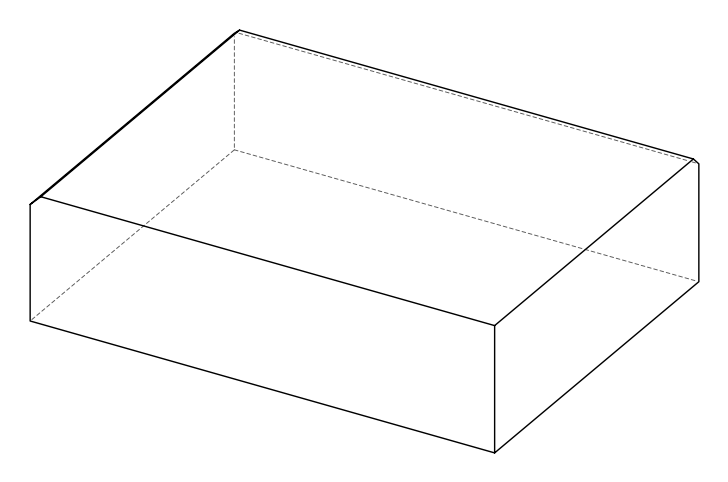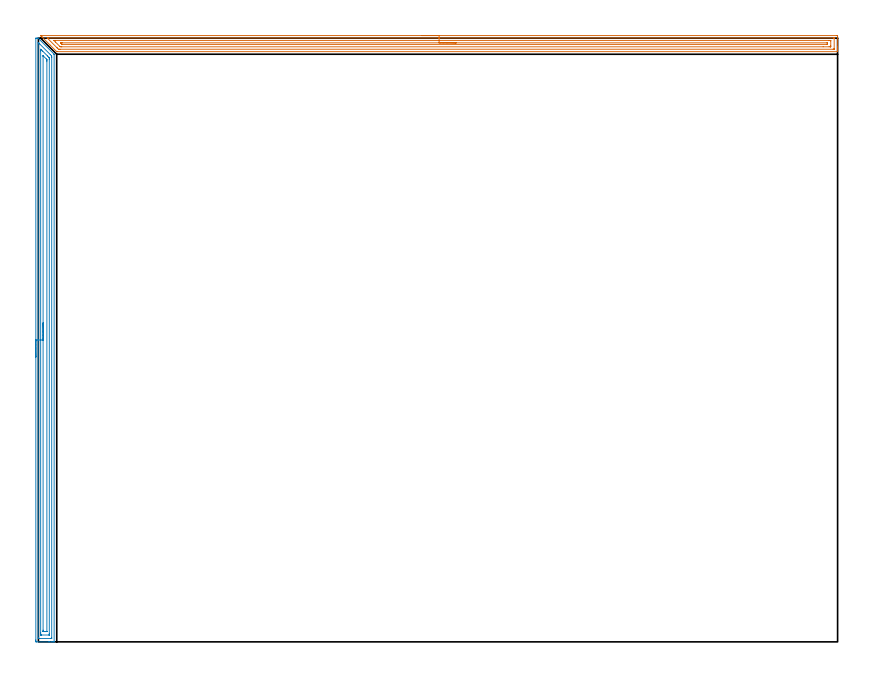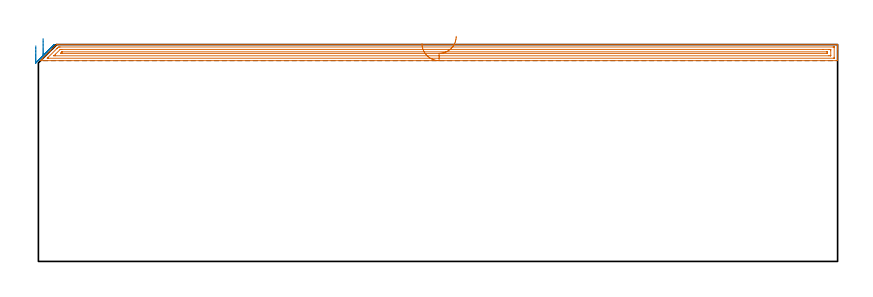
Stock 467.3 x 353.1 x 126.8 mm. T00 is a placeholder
(PLAN: 2 operations, 0 tool changes, 26.4 min)
(1 AREA_MILL | FG_CHAMFER_SURFACE | UGT0205_001 | 14.96 min | 20638 mm3)
(2 AREA_MILL_1 | FG_CHAMFER_SURFACE_1 | UGT0205_001 | 11.42 min | 19850 mm3)
(TOOL UGT0205_001 | Chamfer Mill 20 x 3 x 45 deg. | D20 FL50 Z2)
(OP 1 AREA_MILL)
G17 G21 G94 G90
T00 M6
G54
G17 G0 G90 X224.3 Y354.5 S1061 M3
G43 Z136.8 H0
Z127.4
G94 G1 X224.338 Z126.528 F250.
X224.452 Z125.664
X224.641 Z124.812
X224.903 Z123.98
X225.237 Z123.174
X225.64 Z122.4
X226.109 Z121.664
X226.64 Z120.972
X227.229 Z120.329
X227.872 Z119.74
X228.564 Z119.208
X229.3 Z118.74
X230.074 Z118.337
X230.88 Z118.003
X231.712 Z117.741
X232.564 Z117.552
X233.428 Z117.438
X234.3 Z117.4
X466.676
X467.233 Y354.495 Z117.403
X467.29 Y354.492 Z117.406
X467.3 Y354.429 Z117.468
Y348.054 Z123.84
Y347.526 Z124.371
Y347.181 Z124.715
Y346.653 Z125.243
Y346.308 Z125.587
Y345.617 Z126.283
Y345.365 Z126.535
Y345.232 Z126.66
X467.29 Y345.103 Z126.788
X467.123 Y345.1 Z126.8
X10.861
X10.705 Y345.103 Z126.789
X10.613 Y345.185 Z126.712
X6.873 Y348.927 Z122.973
X2.506 Y353.292 Z118.604
X2.371 Y353.428 Z118.47
X2.209 Y353.589 Z118.308
X2.069 Y353.729 Z118.167
X1.924 Y353.875 Z118.023
X1.783 Y354.016 Z117.882
X1.632 Y354.166 Z117.73
X1.477 Y354.322 Z117.576
X1.354 Y354.444 Z117.45
X1.311 Y354.489 Z117.403
X1.4 Y354.497 Z117.4
X1.437 Y354.499
X234.3 Y354.5
Y353.086 Z118.814
X465.101
X465.244 Y353.084 Z118.816
X465.278 Y353.082 Z118.818
X465.289 Y353.079 Z118.821
X465.292 Y353.072 Z118.828
X465.296 Y353.04 Z118.86
X465.299 Y352.891 Z119.009
Y346.78 Z125.12
X465.295 Y346.645 Z125.255
X465.29 Y346.539 Z125.361
X465.285 Y346.52 Z125.38
X465.271 Y346.519 Z125.381
X465.23 Y346.517 Z125.383
X464.889 Y346.515 Z125.385
X464.677 Y346.514 Z125.386
X12.649 Y346.515 Z125.385
X12.436 Y346.516 Z125.384
X11.755 Y346.521 Z125.379
X11.074 Y347.181 Z124.719
X10.861 Y347.39 Z124.51
X5.499 Y352.752 Z119.148
X5.216 Y353.041 Z118.859
X5.187 Y353.074 Z118.826
X5.186 Y353.079 Z118.821
X5.2 Y353.081 Z118.819
X5.299 Y353.084 Z118.816
X5.499 Y353.085 Z118.815
X5.71 Y353.086 Z118.814
X234.3
Y351.672 Z120.228
X462.208
X462.974 Y351.67 Z120.23
X463.101 Y351.668 Z120.232
X463.228 Y351.665 Z120.235
X463.291 Y351.657 Z120.243
X463.294 Y351.611 Z120.289
X463.297 Y351.546 Z120.354
X463.3 Y351.353 Z120.547
Y348.733 Z123.167
X463.295 Y348.054 Z123.846
X463.292 Y347.957 Z123.943
X463.29 Y347.938 Z123.962
X463.27 Y347.935 Z123.965
X463.227 Y347.931 Z123.969
X463.101 Y347.93 Z123.97
X462.336 Y347.928 Z123.972
X458.838
X13.67 Y347.929 Z123.971
X13.543 Y347.93 Z123.97
X12.77 Y347.936 Z123.964
X12.649 Y348.05 Z123.85
X9.968 Y350.732 Z121.168
X9.157 Y351.546 Z120.354
X9.074 Y351.634 Z120.266
X9.061 Y351.665 Z120.235
X9.074 Y351.666 Z120.234
X9.84 Y351.671 Z120.229
X234.3 Y351.672 Z120.228
Y350.257 Z121.643
X461.2
X461.245 Y350.255 Z121.645
X461.279 Y350.251 Z121.649
X461.29 Y350.246 Z121.654
X461.292 Y350.225 Z121.675
X461.3 Y349.814 Z122.086
Y349.8 Z122.1
X461.292 Y349.371 Z122.529
X461.29 Y349.35 Z122.55
X461.252 Y349.347 Z122.553
X461.169 Y349.344 Z122.556
X461.044 Y349.343 Z122.557
X460.888
X14.01
X13.894 Y349.344 Z122.556
X13.836 Y349.347 Z122.553
X13.812 Y349.349 Z122.551
X13.751 Y349.405 Z122.495
X13.543 Y349.607 Z122.293
X13.046 Y350.105 Z121.795
X12.956 Y350.199 Z121.701
X12.909 Y350.252 Z121.648
X12.92 Y350.253 Z121.647
X13.076 Y350.256 Z121.644
X13.543 Y350.257 Z121.643
X13.968
X234.3
X235.172 Z121.681
X236.037 Z121.795
X236.888 Z121.983
X237.72 Z122.246
X238.526 Z122.58
X239.3 Z122.982
X240.036 Z123.451
X240.728 Z123.982
X241.371 Z124.572
X241.96 Z125.215
X242.492 Z125.907
X242.96 Z126.643
X243.363 Z127.416
X243.697 Z128.222
X243.959 Z129.054
X244.148 Z129.906
X244.262 Z130.771
X244.3 Z131.643
G0 Z136.8
M5
M2
(OP 2 AREA_MILL_1)
G17 G21 G94 G90
T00 M6
G54
G17 G0 G90 X-1.5 Y166.5 S1061 M3
G43 Z136.8 H0
Z126.1
G94 G1 Y166.538 Z125.228 F250.
Y166.652 Z124.363
Y166.841 Z123.512
Y167.103 Z122.68
Y167.437 Z121.874
Y167.84 Z121.1
Y168.308 Z120.364
Y168.84 Z119.672
Y169.429 Z119.029
Y170.072 Z118.44
Y170.764 Z117.908
Y171.5 Z117.44
Y172.274 Z117.037
Y173.08 Z116.703
Y173.912 Z116.441
Y174.763 Z116.252
Y175.628 Z116.138
Y176.5 Z116.1
Y352.935
X-1.493 Y352.99 Z116.105
X-1.245 Y353. Z116.354
X-0.57 Z117.029
X-0.453 Y352.999 Z117.146
X-0.194 Y352.99 Z117.403
X-0.128 Y352.927 Z117.47
X-0.035 Y352.836 Z117.563
X9.164 Y343.635 Z126.764
X9.195 Y343.595 Z126.789
X9.2 Y343.461 Z126.8
Y0.161
X9.205 Y0.01 Z126.795
X9.184 Y0.008 Z126.775
X8.841 Y0. Z126.44
X8.48 Z126.079
X7.828 Z125.423
X6.619 Z124.215
X6.06 Z123.654
X-1.012 Y0.001 Z116.585
X-1.239 Y0.003 Z116.358
X-1.492 Y0.009 Z116.106
X-1.495 Y0.124 Z116.103
X-1.499 Y0.611 Z116.101
X-1.5 Y1.103 Z116.1
Y176.5
X-0.086 Z117.514
X-0.085 Y350.11 Z117.515
X-0.084 Y350.31 Z117.516
X-0.081 Y350.409 Z117.519
X-0.08 Y350.418 Z117.52
X-0.066 Y350.408 Z117.534
X-0.026 Y350.372 Z117.574
X0.64 Y349.711 Z118.24
X0.756 Y349.595 Z118.356
X6.944 Y343.406 Z124.544
X7.776 Y342.568 Z125.376
X7.785 Y341.718 Z125.385
Y341.675
X7.786 Y2.397 Z125.386
X7.785 Y2.184 Z125.385
X7.782 Y2.078 Z125.382
X7.779 Y2.027 Z125.379
X7.776 Y2.01 Z125.376
X7.729 Y2.008 Z125.329
X7.335 Y2.001 Z124.935
X0.756 Y2. Z118.356
X0.263 Y2.001 Z117.863
X0.032 Y2.006 Z117.632
X-0.073 Y2.01 Z117.527
X-0.084 Y2.352 Z117.516
X-0.085 Y2.397 Z117.515
X-0.086 Y176.5 Z117.514
X1.328 Z118.928
X1.329 Y345.561 Z118.929
X1.33 Y346.139 Z118.93
X1.333 Y346.45 Z118.933
X1.335 Y346.541 Z118.935
X1.517 Y346.374 Z119.117
X1.64 Y346.258 Z119.24
X1.761 Y346.139 Z119.361
X2.524 Y345.377 Z120.124
X5.333 Y342.568 Z122.933
X6.06 Y341.838 Z123.66
X6.219 Y341.675 Z123.819
X6.364 Y341.513 Z123.964
X6.367 Y341.365 Z123.967
X6.37 Y340.782 Z123.97
X6.371 Y340.468 Z123.971
Y4.761
X6.369 Y4.182 Z123.969
X6.366 Y4.026 Z123.966
X6.365 Y4.014 Z123.965
X6.348 Y4.01 Z123.948
X6.301 Y4.004 Z123.901
X6.24 Y4.001 Z123.84
X1.82 Y4. Z119.42
X1.64 Y4.002 Z119.24
X1.46 Y4.006 Z119.06
X1.345 Y4.01 Z118.945
X1.335 Y4.079 Z118.935
X1.333 Y4.182 Z118.933
X1.33 Y4.495 Z118.93
X1.329 Y5.075 Z118.929
X1.328 Y5.39 Z118.928
Y176.5
X2.743 Z120.343
Y342.347
X2.745 Y342.568 Z120.345
X2.748 Y342.675 Z120.348
X2.75 Y342.688 Z120.35
X2.757 Y342.684 Z120.357
X2.778 Y342.669 Z120.378
X2.883 Y342.568 Z120.483
X4.669 Y340.782 Z122.269
X4.795 Y340.652 Z122.395
X4.895 Y340.545 Z122.495
X4.95 Y340.483 Z122.55
X4.952 Y340.446 Z122.552
X4.956 Y340.112 Z122.556
X4.957 Y339.889 Z122.557
Y339.218
Y6.189
X4.955 Y6.093 Z122.555
X4.953 Y6.035 Z122.553
X4.951 Y6.011 Z122.551
X4.931 Y6.009 Z122.531
X4.718 Y6.004 Z122.318
X4.292 Y6. Z121.892
X4.26 Z121.86
X3.376 Z120.976
X2.975 Y6.003 Z120.575
X2.774 Y6.008 Z120.374
X2.753 Y6.01 Z120.353
X2.749 Y6.021 Z120.349
X2.746 Y6.058 Z120.346
X2.744 Y6.112 Z120.344
X2.743 Y6.64 Z120.343
Y6.861
Y176.5
Y177.372 Z120.381
Y178.236 Z120.495
Y179.088 Z120.683
Y179.92 Z120.946
Y180.726 Z121.28
Y181.5 Z121.682
Y182.236 Z122.151
Y182.928 Z122.682
Y183.571 Z123.272
Y184.16 Z123.915
Y184.691 Z124.607
Y185.16 Z125.343
Y185.563 Z126.116
Y185.897 Z126.922
Y186.159 Z127.754
Y186.348 Z128.606
Y186.462 Z129.471
Y186.5 Z130.343
G0 Z136.8
M5
M2
